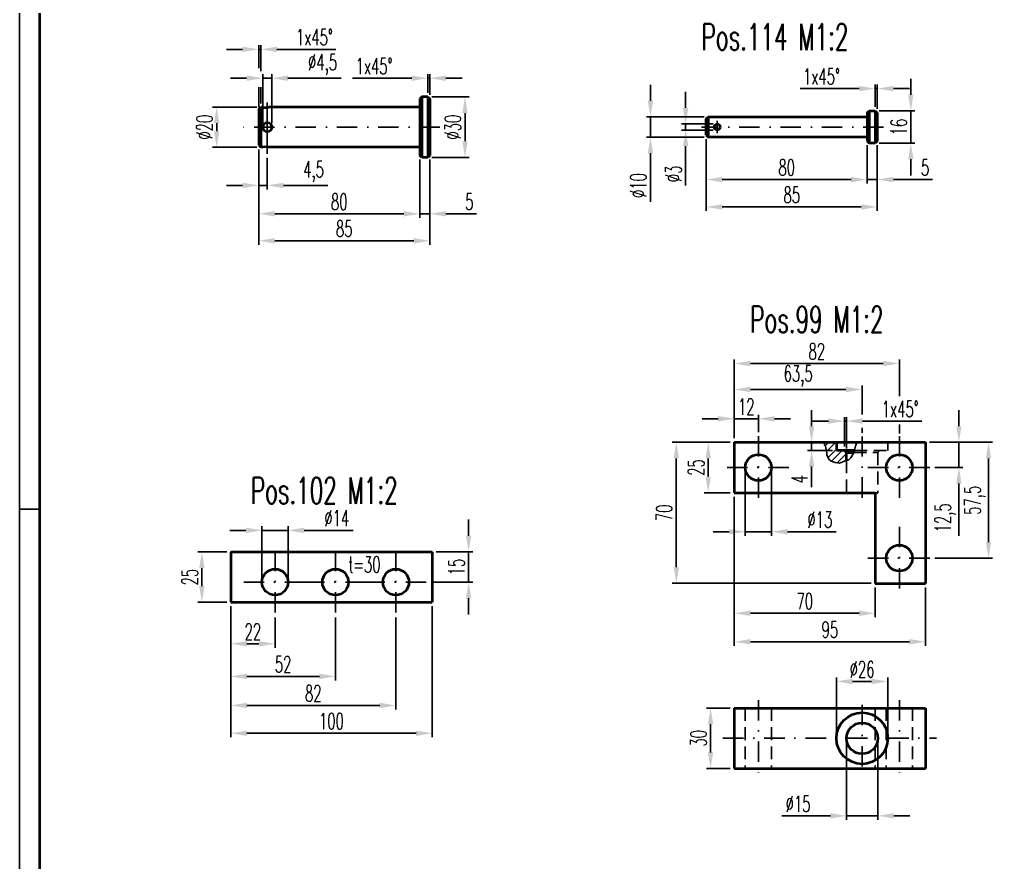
# Model space of a CAD drawing. Extents: x -620 to 569, y 5788 to 6629.
# Drawn here: x -615.4 to -373.8, y 5997.1 to 6206.3 of the extents above; entities that cross this region are included whole.
import ezdxf

# ---------------------------------------------------------------- set-up
doc = ezdxf.new("R2010")
doc.units = 0
doc.linetypes.add('STRICHPUNKT', pattern=[25.4, 12.7, -6.35, 0, -6.35])
doc.linetypes.add('VERDECKT', pattern=[9.525, 6.35, -3.175])
doc.layers.get('Defpoints').update_dxf_attribs({"linetype": 'CONTINUOUS'})
for name, color, linetype, lineweight in [('ACHSE', 150, 'STRICHPUNKT', 25), ('BEM', 6, 'CONTINUOUS', 25), ('SCHRAFFUR', 252, 'CONTINUOUS', 13), ('TEXT_7', 1, 'CONTINUOUS', 60), ('VERDECKT', 2, 'VERDECKT', 25), ('VOLL_03', 6, 'CONTINUOUS', 25), ('VOLL_05', 7, 'CONTINUOUS', 40)]:
    doc.layers.add(name, color=color, linetype=linetype, lineweight=lineweight)
doc.styles.add('ROMANS', font='romans.shx', dxfattribs={"width": 0.6, "height": 80})
doc.styles.get("Standard").update_dxf_attribs({"font": 'romans.shx', "width": 0.6})
doc.dimstyles.get("Standard").update_dxf_attribs({"dimtxt": 4, "dimasz": 4, "dimexe": 1, "dimexo": 1, "dimgap": 1, "dimtad": 1, "dimdsep": 46, "dimtxsty": 'Standard', "dimcen": 0, "dimclrd": 256, "dimclre": 256, "dimclrt": 256, "dimazin": 0, "dimtfac": 1, "dimtmove": 0, "dimatfit": 3, "dimfxl": 0, "dimtolj": 1, "dimtzin": 0, "dimarcsym": 0})

# ---------------------------------------------------------------- blocks, each defined once
blk = doc.blocks.new('*D354')
at = {"layer": 'BEM', "lineweight": -2}
for p, q in [((-410.02, 6026.92), (-410.02, 6007.67)), ((-402.27, 6026.92), (-402.27, 6007.67)), ((-414.02, 6008.67), (-426.08, 6008.67)), ((-402.27, 6008.67), (-410.02, 6008.67)), ((-398.27, 6008.67), (-394.27, 6008.67))]:
    blk.add_line(p, q, dxfattribs=at)
at = {"layer": 'BEM'}
for points in [[(-414.02, 6009.34), (-414.02, 6008.01), (-410.02, 6008.67)], [(-398.27, 6009.34), (-398.27, 6008.01), (-402.27, 6008.67)]]:
    blk.add_solid(points, dxfattribs=at)
at = {"layer": 'Defpoints', "color": 0}
for p in [(-410.02, 6027.92), (-402.27, 6027.92), (-410.02, 6008.67)]:
    blk.add_point(p, dxfattribs=at)
at = {"layer": 'BEM', "insert": (-422.05, 6011.67), "char_height": 4, "attachment_point": 5}
blk.add_mtext('\\A1;%%c15 ', dxfattribs=at)
blk = doc.blocks.new('*D351')
at = {"layer": 'BEM', "lineweight": -2}
for p, q in [((-437.89, 6087.89), (-437.89, 6050.88)), ((-390.39, 6065.39), (-390.39, 6050.88)), ((-433.89, 6051.88), (-394.39, 6051.88))]:
    blk.add_line(p, q, dxfattribs=at)
at = {"layer": 'BEM'}
for points in [[(-433.89, 6052.55), (-433.89, 6051.22), (-437.89, 6051.88)], [(-394.39, 6052.55), (-394.39, 6051.22), (-390.39, 6051.88)]]:
    blk.add_solid(points, dxfattribs=at)
at = {"layer": 'Defpoints', "color": 0}
for p in [(-437.89, 6088.89), (-390.39, 6066.39), (-390.39, 6051.88)]:
    blk.add_point(p, dxfattribs=at)
at = {"layer": 'BEM', "insert": (-414.14, 6054.88), "char_height": 4, "attachment_point": 5}
blk.add_mtext('\\A1;95', dxfattribs=at)
blk = doc.blocks.new('*D350')
at = {"layer": 'BEM', "lineweight": -2}
for p, q in [((-437.89, 6087.89), (-437.89, 6057.95)), ((-402.89, 6065.39), (-402.89, 6057.95)), ((-433.89, 6058.95), (-406.89, 6058.95))]:
    blk.add_line(p, q, dxfattribs=at)
at = {"layer": 'BEM'}
for points in [[(-433.89, 6059.62), (-433.89, 6058.29), (-437.89, 6058.95)], [(-406.89, 6059.62), (-406.89, 6058.29), (-402.89, 6058.95)]]:
    blk.add_solid(points, dxfattribs=at)
at = {"layer": 'Defpoints', "color": 0}
for p in [(-437.89, 6088.89), (-402.89, 6066.39), (-402.89, 6058.95)]:
    blk.add_point(p, dxfattribs=at)
at = {"layer": 'BEM', "insert": (-420.39, 6061.95), "char_height": 4, "attachment_point": 5}
blk.add_mtext('\\A1;70', dxfattribs=at)
blk = doc.blocks.new('*D347')
at = {"layer": 'BEM', "lineweight": -2}
for p, q in [((-441.89, 6107.23), (-445.89, 6107.23)), ((-437.89, 6102.39), (-437.89, 6108.23)), ((-431.89, 6107.23), (-437.89, 6107.23)), ((-431.89, 6103.93), (-431.89, 6108.23)), ((-427.89, 6107.23), (-423.89, 6107.23))]:
    blk.add_line(p, q, dxfattribs=at)
at = {"layer": 'BEM'}
for points in [[(-441.89, 6107.9), (-441.89, 6106.56), (-437.89, 6107.23)], [(-427.89, 6107.9), (-427.89, 6106.56), (-431.89, 6107.23)]]:
    blk.add_solid(points, dxfattribs=at)
at = {"layer": 'Defpoints', "color": 0}
for p in [(-437.89, 6107.23), (-437.89, 6101.39), (-431.89, 6102.93)]:
    blk.add_point(p, dxfattribs=at)
at = {"layer": 'BEM', "insert": (-434.89, 6110.23), "char_height": 4, "attachment_point": 5}
blk.add_mtext('\\A1;12', dxfattribs=at)
blk = doc.blocks.new('*D346')
at = {"layer": 'BEM', "lineweight": -2}
for p, q in [((-389.39, 6101.39), (-373.75, 6101.39)), ((-374.75, 6097.39), (-374.75, 6076.64)), ((-388.1, 6072.64), (-373.75, 6072.64))]:
    blk.add_line(p, q, dxfattribs=at)
at = {"layer": 'BEM'}
for points in [[(-375.42, 6097.39), (-374.09, 6097.39), (-374.75, 6101.39)], [(-375.42, 6076.64), (-374.09, 6076.64), (-374.75, 6072.64)]]:
    blk.add_solid(points, dxfattribs=at)
at = {"layer": 'Defpoints', "color": 0}
for p in [(-390.39, 6101.39), (-389.1, 6072.64), (-374.75, 6072.64)]:
    blk.add_point(p, dxfattribs=at)
at = {"layer": 'BEM', "insert": (-378.13, 6087.01), "char_height": 4, "attachment_point": 5, "rotation": 90}
blk.add_mtext('\\A1;57,5', dxfattribs=at)
blk = doc.blocks.new('*D345')
at = {"layer": 'BEM', "lineweight": -2}
for p, q in [((-382.1, 6105.39), (-382.1, 6109.39)), ((-389.39, 6101.39), (-381.1, 6101.39)), ((-382.1, 6101.39), (-382.1, 6095.14)), ((-388.1, 6095.14), (-381.1, 6095.14)), ((-382.1, 6091.14), (-382.1, 6078.16))]:
    blk.add_line(p, q, dxfattribs=at)
at = {"layer": 'BEM'}
for points in [[(-382.77, 6105.39), (-381.44, 6105.39), (-382.1, 6101.39)], [(-382.77, 6091.14), (-381.44, 6091.14), (-382.1, 6095.14)]]:
    blk.add_solid(points, dxfattribs=at)
at = {"layer": 'Defpoints', "color": 0}
for p in [(-390.39, 6101.39), (-389.1, 6095.14), (-382.1, 6095.14)]:
    blk.add_point(p, dxfattribs=at)
at = {"layer": 'BEM', "insert": (-385.48, 6082.65), "char_height": 4, "attachment_point": 5, "rotation": 90}
blk.add_mtext('\\A1;12,5', dxfattribs=at)
blk = doc.blocks.new('*D343')
at = {"layer": 'BEM', "lineweight": -2}
for p, q in [((-438.89, 6101.39), (-453.27, 6101.39)), ((-452.27, 6097.39), (-452.27, 6070.39)), ((-403.89, 6066.39), (-453.27, 6066.39))]:
    blk.add_line(p, q, dxfattribs=at)
at = {"layer": 'BEM'}
for points in [[(-452.93, 6097.39), (-451.6, 6097.39), (-452.27, 6101.39)], [(-452.93, 6070.39), (-451.6, 6070.39), (-452.27, 6066.39)]]:
    blk.add_solid(points, dxfattribs=at)
at = {"layer": 'Defpoints', "color": 0}
for p in [(-437.89, 6101.39), (-452.27, 6066.39), (-402.89, 6066.39)]:
    blk.add_point(p, dxfattribs=at)
at = {"layer": 'BEM', "insert": (-455.27, 6083.89), "char_height": 4, "attachment_point": 5, "rotation": 90}
blk.add_mtext('\\A1;70', dxfattribs=at)
blk = doc.blocks.new('*D342')
at = {"layer": 'BEM', "lineweight": -2}
for p, q in [((-438.89, 6101.39), (-445.35, 6101.39)), ((-444.35, 6097.39), (-444.35, 6092.89)), ((-438.89, 6088.89), (-445.35, 6088.89))]:
    blk.add_line(p, q, dxfattribs=at)
at = {"layer": 'BEM'}
for points in [[(-445.01, 6097.39), (-443.68, 6097.39), (-444.35, 6101.39)], [(-445.01, 6092.89), (-443.68, 6092.89), (-444.35, 6088.89)]]:
    blk.add_solid(points, dxfattribs=at)
at = {"layer": 'Defpoints', "color": 0}
for p in [(-437.89, 6101.39), (-444.35, 6088.89), (-437.89, 6088.89)]:
    blk.add_point(p, dxfattribs=at)
at = {"layer": 'BEM', "insert": (-447.35, 6095.14), "char_height": 4, "attachment_point": 5, "rotation": 90}
blk.add_mtext('\\A1;25', dxfattribs=at)
blk = doc.blocks.new('*D344')
at = {"layer": 'BEM', "lineweight": -2}
for p, q in [((-435.14, 6094.14), (-435.14, 6078.2)), ((-428.64, 6094.14), (-428.64, 6078.2)), ((-439.14, 6079.2), (-443.14, 6079.2)), ((-435.14, 6079.2), (-428.64, 6079.2)), ((-424.64, 6079.2), (-412.59, 6079.2))]:
    blk.add_line(p, q, dxfattribs=at)
at = {"layer": 'BEM'}
for points in [[(-439.14, 6079.86), (-439.14, 6078.53), (-435.14, 6079.2)], [(-424.64, 6079.86), (-424.64, 6078.53), (-428.64, 6079.2)]]:
    blk.add_solid(points, dxfattribs=at)
at = {"layer": 'Defpoints', "color": 0}
for p in [(-435.14, 6095.14), (-428.64, 6095.14), (-428.64, 6079.2)]:
    blk.add_point(p, dxfattribs=at)
at = {"layer": 'BEM', "insert": (-416.62, 6082.2), "char_height": 4, "attachment_point": 5}
blk.add_mtext('\\A1;%%c13', dxfattribs=at)
blk = doc.blocks.new('*D352')
at = {"layer": 'BEM', "lineweight": -2}
for p, q in [((-412.52, 6028.92), (-412.52, 6043.04)), ((-403.77, 6042.04), (-408.52, 6042.04)), ((-399.77, 6028.92), (-399.77, 6043.04))]:
    blk.add_line(p, q, dxfattribs=at)
at = {"layer": 'BEM'}
for points in [[(-408.52, 6042.7), (-408.52, 6041.37), (-412.52, 6042.04)], [(-403.77, 6042.7), (-403.77, 6041.37), (-399.77, 6042.04)]]:
    blk.add_solid(points, dxfattribs=at)
at = {"layer": 'Defpoints', "color": 0}
for p in [(-412.52, 6042.04), (-412.52, 6027.92), (-399.77, 6027.92)]:
    blk.add_point(p, dxfattribs=at)
at = {"layer": 'BEM', "insert": (-406.14, 6045.04), "char_height": 4, "attachment_point": 5}
blk.add_mtext('\\A1;%%c26', dxfattribs=at)
blk = doc.blocks.new('*D355')
at = {"layer": 'BEM', "lineweight": -2}
for p, q in [((-438.89, 6035.42), (-444.77, 6035.42)), ((-443.77, 6031.42), (-443.77, 6024.42)), ((-438.89, 6020.42), (-444.77, 6020.42))]:
    blk.add_line(p, q, dxfattribs=at)
at = {"layer": 'BEM'}
for points in [[(-444.44, 6031.42), (-443.1, 6031.42), (-443.77, 6035.42)], [(-444.44, 6024.42), (-443.1, 6024.42), (-443.77, 6020.42)]]:
    blk.add_solid(points, dxfattribs=at)
at = {"layer": 'Defpoints', "color": 0}
for p in [(-437.89, 6035.42), (-443.77, 6020.42), (-437.89, 6020.42)]:
    blk.add_point(p, dxfattribs=at)
at = {"layer": 'BEM', "insert": (-446.77, 6027.92), "char_height": 4, "attachment_point": 5, "rotation": 90}
blk.add_mtext('\\A1;30', dxfattribs=at)
blk = doc.blocks.new('*D353')
at = {"layer": 'BEM', "lineweight": -2}
for p, q in [((-414.52, 6106.66), (-418.52, 6106.66)), ((-410.52, 6100.39), (-410.52, 6107.66)), ((-410.52, 6106.66), (-410.02, 6106.66)), ((-410.02, 6099.89), (-410.02, 6107.66)), ((-406.02, 6106.66), (-391.33, 6106.66))]:
    blk.add_line(p, q, dxfattribs=at)
at = {"layer": 'BEM'}
for points in [[(-414.52, 6107.32), (-414.52, 6105.99), (-410.52, 6106.66)], [(-406.02, 6107.32), (-406.02, 6105.99), (-410.02, 6106.66)]]:
    blk.add_solid(points, dxfattribs=at)
at = {"layer": 'Defpoints', "color": 0}
for p in [(-410.52, 6106.66), (-410.52, 6099.39), (-410.02, 6098.89)]:
    blk.add_point(p, dxfattribs=at)
at = {"layer": 'BEM', "insert": (-396.68, 6109.66), "char_height": 4, "attachment_point": 5}
blk.add_mtext('\\A1;1x45°', dxfattribs=at)
blk = doc.blocks.new('*D348')
at = {"layer": 'BEM', "lineweight": -2}
for p, q in [((-437.89, 6102.39), (-437.89, 6115.5)), ((-433.89, 6114.5), (-410.14, 6114.5)), ((-406.14, 6111.99), (-406.14, 6115.5))]:
    blk.add_line(p, q, dxfattribs=at)
at = {"layer": 'BEM'}
for points in [[(-433.89, 6115.17), (-433.89, 6113.84), (-437.89, 6114.5)], [(-410.14, 6115.17), (-410.14, 6113.84), (-406.14, 6114.5)]]:
    blk.add_solid(points, dxfattribs=at)
at = {"layer": 'Defpoints', "color": 0}
for p in [(-406.14, 6114.5), (-406.14, 6110.99), (-437.89, 6101.39)]:
    blk.add_point(p, dxfattribs=at)
at = {"layer": 'BEM', "insert": (-422.02, 6117.88), "char_height": 4, "attachment_point": 5}
blk.add_mtext('\\A1;63,5', dxfattribs=at)
blk = doc.blocks.new('*D349')
at = {"layer": 'BEM', "lineweight": -2}
for p, q in [((-437.89, 6102.39), (-437.89, 6121.95)), ((-433.89, 6120.95), (-400.89, 6120.95)), ((-396.89, 6115.96), (-396.89, 6121.95))]:
    blk.add_line(p, q, dxfattribs=at)
at = {"layer": 'BEM'}
for points in [[(-433.89, 6121.62), (-433.89, 6120.28), (-437.89, 6120.95)], [(-400.89, 6121.62), (-400.89, 6120.28), (-396.89, 6120.95)]]:
    blk.add_solid(points, dxfattribs=at)
at = {"layer": 'Defpoints', "color": 0}
for p in [(-396.89, 6120.95), (-396.89, 6114.96), (-437.89, 6101.39)]:
    blk.add_point(p, dxfattribs=at)
at = {"layer": 'BEM', "insert": (-417.39, 6123.95), "char_height": 4, "attachment_point": 5}
blk.add_mtext('\\A1;82', dxfattribs=at)
blk = doc.blocks.new('*D170')
at = {"layer": 'BEM', "lineweight": -2}
for p, q in [((-406.87, 6189.18), (-421.56, 6189.18)), ((-402.87, 6184.65), (-402.87, 6190.18)), ((-402.37, 6189.18), (-402.87, 6189.18)), ((-402.37, 6184.15), (-402.37, 6190.18)), ((-398.37, 6189.18), (-394.37, 6189.18))]:
    blk.add_line(p, q, dxfattribs=at)
at = {"layer": 'BEM'}
for points in [[(-406.87, 6189.85), (-406.87, 6188.52), (-402.87, 6189.18)], [(-398.37, 6189.85), (-398.37, 6188.52), (-402.37, 6189.18)]]:
    blk.add_solid(points, dxfattribs=at)
at = {"layer": 'Defpoints', "color": 0}
for p in [(-402.87, 6189.18), (-402.87, 6183.65), (-402.37, 6183.15)]:
    blk.add_point(p, dxfattribs=at)
at = {"layer": 'BEM', "insert": (-416.22, 6192.18), "char_height": 4, "attachment_point": 5}
blk.add_mtext('\\A1;1x45°', dxfattribs=at)
blk = doc.blocks.new('*D169')
at = {"layer": 'BEM', "lineweight": -2}
for p, q in [((-458.7, 6186.15), (-458.7, 6190.15)), ((-445.37, 6182.15), (-459.7, 6182.15)), ((-458.7, 6182.15), (-458.7, 6177.15)), ((-445.37, 6177.15), (-459.7, 6177.15)), ((-458.7, 6173.15), (-458.7, 6161.1))]:
    blk.add_line(p, q, dxfattribs=at)
at = {"layer": 'BEM'}
for points in [[(-459.37, 6186.15), (-458.03, 6186.15), (-458.7, 6182.15)], [(-459.37, 6173.15), (-458.03, 6173.15), (-458.7, 6177.15)]]:
    blk.add_solid(points, dxfattribs=at)
at = {"layer": 'Defpoints', "color": 0}
for p in [(-444.37, 6182.15), (-458.7, 6177.15), (-444.37, 6177.15)]:
    blk.add_point(p, dxfattribs=at)
at = {"layer": 'BEM', "insert": (-461.7, 6165.12), "char_height": 4, "attachment_point": 5, "rotation": 90}
blk.add_mtext('\\A1;%%c10', dxfattribs=at)
blk = doc.blocks.new('*D168')
at = {"layer": 'BEM', "lineweight": -2}
for p, q in [((-449.97, 6184.4), (-449.97, 6188.4)), ((-443.12, 6180.4), (-450.97, 6180.4)), ((-443.12, 6178.9), (-450.97, 6178.9)), ((-449.97, 6180.4), (-449.97, 6178.9)), ((-449.97, 6174.9), (-449.97, 6165.13))]:
    blk.add_line(p, q, dxfattribs=at)
at = {"layer": 'BEM'}
for points in [[(-450.64, 6184.4), (-449.3, 6184.4), (-449.97, 6180.4)], [(-450.64, 6174.9), (-449.3, 6174.9), (-449.97, 6178.9)]]:
    blk.add_solid(points, dxfattribs=at)
at = {"layer": 'Defpoints', "color": 0}
for p in [(-449.97, 6178.9), (-442.12, 6180.4), (-442.12, 6178.9)]:
    blk.add_point(p, dxfattribs=at)
at = {"layer": 'BEM', "insert": (-452.97, 6168.02), "char_height": 4, "attachment_point": 5, "rotation": 90}
blk.add_mtext('\\A1;%%c3', dxfattribs=at)
blk = doc.blocks.new('*D167')
at = {"layer": 'BEM', "lineweight": -2}
for p, q in [((-444.87, 6176.65), (-444.87, 6158.81)), ((-402.37, 6175.15), (-402.37, 6158.81)), ((-440.87, 6159.81), (-406.37, 6159.81))]:
    blk.add_line(p, q, dxfattribs=at)
at = {"layer": 'BEM'}
for points in [[(-440.87, 6160.48), (-440.87, 6159.14), (-444.87, 6159.81)], [(-406.37, 6160.48), (-406.37, 6159.14), (-402.37, 6159.81)]]:
    blk.add_solid(points, dxfattribs=at)
at = {"layer": 'Defpoints', "color": 0}
for p in [(-444.87, 6177.65), (-402.37, 6176.15), (-402.37, 6159.81)]:
    blk.add_point(p, dxfattribs=at)
at = {"layer": 'BEM', "insert": (-423.62, 6162.81), "char_height": 4, "attachment_point": 5}
blk.add_mtext('\\A1;85', dxfattribs=at)
blk = doc.blocks.new('*D166')
at = {"layer": 'BEM', "lineweight": -2}
for p, q in [((-444.87, 6176.65), (-444.87, 6165.6)), ((-404.87, 6175.15), (-404.87, 6165.6)), ((-408.87, 6166.6), (-440.87, 6166.6))]:
    blk.add_line(p, q, dxfattribs=at)
at = {"layer": 'BEM'}
for points in [[(-440.87, 6167.27), (-440.87, 6165.93), (-444.87, 6166.6)], [(-408.87, 6167.27), (-408.87, 6165.93), (-404.87, 6166.6)]]:
    blk.add_solid(points, dxfattribs=at)
at = {"layer": 'Defpoints', "color": 0}
for p in [(-444.87, 6177.65), (-404.87, 6176.15), (-444.87, 6166.6)]:
    blk.add_point(p, dxfattribs=at)
at = {"layer": 'BEM', "insert": (-424.87, 6169.6), "char_height": 4, "attachment_point": 5}
blk.add_mtext('\\A1;80', dxfattribs=at)
blk = doc.blocks.new('*D165')
at = {"layer": 'BEM', "lineweight": -2}
for p, q in [((-404.87, 6175.15), (-404.87, 6165.6)), ((-402.37, 6175.15), (-402.37, 6165.6)), ((-408.87, 6166.6), (-412.87, 6166.6)), ((-404.87, 6166.6), (-402.37, 6166.6)), ((-398.37, 6166.6), (-388.69, 6166.6))]:
    blk.add_line(p, q, dxfattribs=at)
at = {"layer": 'BEM'}
for points in [[(-408.87, 6167.27), (-408.87, 6165.93), (-404.87, 6166.6)], [(-398.37, 6167.27), (-398.37, 6165.93), (-402.37, 6166.6)]]:
    blk.add_solid(points, dxfattribs=at)
at = {"layer": 'Defpoints', "color": 0}
for p in [(-404.87, 6176.15), (-402.37, 6176.15), (-404.87, 6166.6)]:
    blk.add_point(p, dxfattribs=at)
at = {"layer": 'BEM', "insert": (-390.49, 6169.6), "char_height": 4, "attachment_point": 5}
blk.add_mtext('\\A1;5', dxfattribs=at)
blk = doc.blocks.new('*D164')
at = {"layer": 'BEM', "lineweight": -2}
for p, q in [((-394.05, 6187.65), (-394.05, 6191.65)), ((-401.87, 6183.65), (-393.05, 6183.65)), ((-394.05, 6183.65), (-394.05, 6175.65)), ((-401.87, 6175.65), (-393.05, 6175.65)), ((-394.05, 6171.65), (-394.05, 6167.65))]:
    blk.add_line(p, q, dxfattribs=at)
at = {"layer": 'BEM'}
for points in [[(-394.71, 6187.65), (-393.38, 6187.65), (-394.05, 6183.65)], [(-394.71, 6171.65), (-393.38, 6171.65), (-394.05, 6175.65)]]:
    blk.add_solid(points, dxfattribs=at)
at = {"layer": 'Defpoints', "color": 0}
for p in [(-402.87, 6183.65), (-402.87, 6175.65), (-394.05, 6175.65)]:
    blk.add_point(p, dxfattribs=at)
at = {"layer": 'BEM', "insert": (-397.05, 6179.65), "char_height": 4, "attachment_point": 5, "rotation": 90}
blk.add_mtext('\\A1;16', dxfattribs=at)
blk = doc.blocks.new('*D163')
at = {"layer": 'BEM', "lineweight": -2}
for p, q in [((-559.97, 6198.93), (-563.97, 6198.93)), ((-555.97, 6195.64), (-555.97, 6199.93)), ((-555.97, 6198.93), (-555.47, 6198.93)), ((-555.47, 6196.15), (-555.47, 6199.93)), ((-551.47, 6198.93), (-536.79, 6198.93))]:
    blk.add_line(p, q, dxfattribs=at)
at = {"layer": 'BEM'}
for points in [[(-559.97, 6199.59), (-559.97, 6198.26), (-555.97, 6198.93)], [(-551.47, 6199.59), (-551.47, 6198.26), (-555.47, 6198.93)]]:
    blk.add_solid(points, dxfattribs=at)
at = {"layer": 'Defpoints', "color": 0}
for p in [(-555.47, 6198.93), (-555.97, 6194.64), (-555.47, 6195.15)]:
    blk.add_point(p, dxfattribs=at)
at = {"layer": 'BEM', "insert": (-542.13, 6201.93), "char_height": 4, "attachment_point": 5}
blk.add_mtext('\\A1;1x45°', dxfattribs=at)
blk = doc.blocks.new('*D162')
at = {"layer": 'BEM', "lineweight": -2}
for p, q in [((-512.97, 6187.11), (-503.74, 6187.11)), ((-504.74, 6183.11), (-504.74, 6176.11)), ((-512.97, 6172.11), (-503.74, 6172.11))]:
    blk.add_line(p, q, dxfattribs=at)
at = {"layer": 'BEM'}
for points in [[(-505.41, 6183.11), (-504.08, 6183.11), (-504.74, 6187.11)], [(-505.41, 6176.11), (-504.08, 6176.11), (-504.74, 6172.11)]]:
    blk.add_solid(points, dxfattribs=at)
at = {"layer": 'Defpoints', "color": 0}
for p in [(-513.97, 6187.11), (-513.97, 6172.11), (-504.74, 6172.11)]:
    blk.add_point(p, dxfattribs=at)
at = {"layer": 'BEM', "insert": (-507.74, 6179.61), "char_height": 4, "attachment_point": 5, "rotation": 90}
blk.add_mtext('\\A1;%%c30', dxfattribs=at)
blk = doc.blocks.new('*D161')
at = {"layer": 'BEM', "lineweight": -2}
for p, q in [((-517.97, 6191.77), (-532.66, 6191.77)), ((-513.97, 6188.11), (-513.97, 6192.77)), ((-513.47, 6191.77), (-513.97, 6191.77)), ((-513.47, 6187.61), (-513.47, 6192.77)), ((-509.47, 6191.77), (-505.47, 6191.77))]:
    blk.add_line(p, q, dxfattribs=at)
at = {"layer": 'BEM'}
for points in [[(-517.97, 6192.44), (-517.97, 6191.1), (-513.97, 6191.77)], [(-509.47, 6192.44), (-509.47, 6191.1), (-513.47, 6191.77)]]:
    blk.add_solid(points, dxfattribs=at)
at = {"layer": 'Defpoints', "color": 0}
for p in [(-513.97, 6191.77), (-513.97, 6187.11), (-513.47, 6186.61)]:
    blk.add_point(p, dxfattribs=at)
at = {"layer": 'BEM', "insert": (-527.32, 6194.77), "char_height": 4, "attachment_point": 5}
blk.add_mtext('\\A1;1x45°', dxfattribs=at)
blk = doc.blocks.new('*D160')
at = {"layer": 'BEM', "lineweight": -2}
for p, q in [((-555.97, 6174.11), (-555.97, 6150.41)), ((-513.47, 6171.61), (-513.47, 6150.41)), ((-517.47, 6151.41), (-551.97, 6151.41))]:
    blk.add_line(p, q, dxfattribs=at)
at = {"layer": 'BEM'}
for points in [[(-551.97, 6152.08), (-551.97, 6150.74), (-555.97, 6151.41)], [(-517.47, 6152.08), (-517.47, 6150.74), (-513.47, 6151.41)]]:
    blk.add_solid(points, dxfattribs=at)
at = {"layer": 'Defpoints', "color": 0}
for p in [(-555.97, 6175.11), (-513.47, 6172.61), (-555.97, 6151.41)]:
    blk.add_point(p, dxfattribs=at)
at = {"layer": 'BEM', "insert": (-534.72, 6154.41), "char_height": 4, "attachment_point": 5}
blk.add_mtext('\\A1;85', dxfattribs=at)
blk = doc.blocks.new('*D159')
at = {"layer": 'BEM', "lineweight": -2}
for p, q in [((-515.97, 6171.61), (-515.97, 6157.11)), ((-513.47, 6171.61), (-513.47, 6157.11)), ((-519.97, 6158.11), (-523.97, 6158.11)), ((-515.97, 6158.11), (-513.47, 6158.11)), ((-509.47, 6158.11), (-501.87, 6158.11))]:
    blk.add_line(p, q, dxfattribs=at)
at = {"layer": 'BEM'}
for points in [[(-519.97, 6158.78), (-519.97, 6157.44), (-515.97, 6158.11)], [(-509.47, 6158.78), (-509.47, 6157.44), (-513.47, 6158.11)]]:
    blk.add_solid(points, dxfattribs=at)
at = {"layer": 'Defpoints', "color": 0}
for p in [(-515.97, 6172.61), (-513.47, 6172.61), (-513.47, 6158.11)]:
    blk.add_point(p, dxfattribs=at)
at = {"layer": 'BEM', "insert": (-503.67, 6161.11), "char_height": 4, "attachment_point": 5}
blk.add_mtext('\\A1;5', dxfattribs=at)
blk = doc.blocks.new('*D158')
at = {"layer": 'BEM', "lineweight": -2}
for p, q in [((-555.97, 6174.11), (-555.97, 6157.11)), ((-515.97, 6171.61), (-515.97, 6157.11)), ((-551.97, 6158.11), (-519.97, 6158.11))]:
    blk.add_line(p, q, dxfattribs=at)
at = {"layer": 'BEM'}
for points in [[(-551.97, 6158.78), (-551.97, 6157.44), (-555.97, 6158.11)], [(-519.97, 6158.78), (-519.97, 6157.44), (-515.97, 6158.11)]]:
    blk.add_solid(points, dxfattribs=at)
at = {"layer": 'Defpoints', "color": 0}
for p in [(-555.97, 6175.11), (-515.97, 6172.61), (-515.97, 6158.11)]:
    blk.add_point(p, dxfattribs=at)
at = {"layer": 'BEM', "insert": (-535.97, 6161.11), "char_height": 4, "attachment_point": 5}
blk.add_mtext('\\A1;80', dxfattribs=at)
blk = doc.blocks.new('*D157')
at = {"layer": 'BEM', "lineweight": -2}
for p, q in [((-555.97, 6174.11), (-555.97, 6164.16)), ((-553.85, 6172.03), (-553.85, 6164.16)), ((-559.97, 6165.16), (-563.97, 6165.16)), ((-555.97, 6165.16), (-553.85, 6165.16)), ((-549.85, 6165.16), (-538.82, 6165.16))]:
    blk.add_line(p, q, dxfattribs=at)
at = {"layer": 'BEM'}
for points in [[(-559.97, 6165.82), (-559.97, 6164.49), (-555.97, 6165.16)], [(-549.85, 6165.82), (-549.85, 6164.49), (-553.85, 6165.16)]]:
    blk.add_solid(points, dxfattribs=at)
at = {"layer": 'Defpoints', "color": 0}
for p in [(-555.97, 6175.11), (-553.85, 6173.03), (-553.85, 6165.16)]:
    blk.add_point(p, dxfattribs=at)
at = {"layer": 'BEM', "insert": (-542.34, 6168.54), "char_height": 4, "attachment_point": 5}
blk.add_mtext('\\A1;4,5', dxfattribs=at)
blk = doc.blocks.new('*D156')
at = {"layer": 'BEM', "lineweight": -2}
for p, q in [((-558.97, 6191.77), (-562.97, 6191.77)), ((-554.97, 6180.61), (-554.97, 6192.77)), ((-554.97, 6191.77), (-552.72, 6191.77)), ((-552.72, 6180.61), (-552.72, 6192.77)), ((-548.72, 6191.77), (-535.52, 6191.77))]:
    blk.add_line(p, q, dxfattribs=at)
at = {"layer": 'BEM'}
for points in [[(-558.97, 6192.44), (-558.97, 6191.1), (-554.97, 6191.77)], [(-548.72, 6192.44), (-548.72, 6191.1), (-552.72, 6191.77)]]:
    blk.add_solid(points, dxfattribs=at)
at = {"layer": 'Defpoints', "color": 0}
for p in [(-552.72, 6191.77), (-554.97, 6179.61), (-552.72, 6179.61)]:
    blk.add_point(p, dxfattribs=at)
at = {"layer": 'BEM', "insert": (-540.12, 6195.15), "char_height": 4, "attachment_point": 5}
blk.add_mtext('\\A1;%%c4,5', dxfattribs=at)
blk = doc.blocks.new('*D155')
at = {"layer": 'BEM', "lineweight": -2}
for p, q in [((-556.47, 6184.61), (-567.41, 6184.61)), ((-566.41, 6180.61), (-566.41, 6178.61)), ((-556.47, 6174.61), (-567.41, 6174.61))]:
    blk.add_line(p, q, dxfattribs=at)
at = {"layer": 'BEM'}
for points in [[(-567.08, 6180.61), (-565.75, 6180.61), (-566.41, 6184.61)], [(-567.08, 6178.61), (-565.75, 6178.61), (-566.41, 6174.61)]]:
    blk.add_solid(points, dxfattribs=at)
at = {"layer": 'Defpoints', "color": 0}
for p in [(-555.47, 6184.61), (-566.41, 6174.61), (-555.47, 6174.61)]:
    blk.add_point(p, dxfattribs=at)
at = {"layer": 'BEM', "insert": (-569.41, 6179.61), "char_height": 4, "attachment_point": 5, "rotation": 90}
blk.add_mtext('\\A1;%%c20', dxfattribs=at)
blk = doc.blocks.new('*D130')
at = {"layer": 'BEM', "lineweight": -2}
for p, q in [((-559.16, 6079.54), (-563.16, 6079.54)), ((-555.16, 6067.69), (-555.16, 6080.54)), ((-555.16, 6079.54), (-548.66, 6079.54)), ((-548.66, 6067.69), (-548.66, 6080.54)), ((-544.66, 6079.54), (-532.49, 6079.54))]:
    blk.add_line(p, q, dxfattribs=at)
at = {"layer": 'BEM'}
for points in [[(-559.16, 6080.21), (-559.16, 6078.87), (-555.16, 6079.54)], [(-544.66, 6080.21), (-544.66, 6078.87), (-548.66, 6079.54)]]:
    blk.add_solid(points, dxfattribs=at)
at = {"layer": 'Defpoints', "color": 0}
for p in [(-548.66, 6079.54), (-555.16, 6066.69), (-548.66, 6066.69)]:
    blk.add_point(p, dxfattribs=at)
at = {"layer": 'BEM', "insert": (-536.58, 6082.54), "char_height": 4, "attachment_point": 5}
blk.add_mtext('\\A1;%%c14', dxfattribs=at)
blk = doc.blocks.new('*D129')
at = {"layer": 'BEM', "lineweight": -2}
for p, q in [((-503.84, 6078.19), (-503.84, 6082.19)), ((-511.91, 6074.19), (-502.84, 6074.19)), ((-503.84, 6074.19), (-503.84, 6066.69)), ((-513.12, 6066.69), (-502.84, 6066.69)), ((-503.84, 6062.69), (-503.84, 6058.69))]:
    blk.add_line(p, q, dxfattribs=at)
at = {"layer": 'BEM'}
for points in [[(-504.51, 6078.19), (-503.18, 6078.19), (-503.84, 6074.19)], [(-504.51, 6062.69), (-503.18, 6062.69), (-503.84, 6066.69)]]:
    blk.add_solid(points, dxfattribs=at)
at = {"layer": 'Defpoints', "color": 0}
for p in [(-512.91, 6074.19), (-514.12, 6066.69), (-503.84, 6066.69)]:
    blk.add_point(p, dxfattribs=at)
at = {"layer": 'BEM', "insert": (-506.84, 6070.44), "char_height": 4, "attachment_point": 5, "rotation": 90}
blk.add_mtext('\\A1;15', dxfattribs=at)
blk = doc.blocks.new('*D128')
at = {"layer": 'BEM', "lineweight": -2}
for p, q in [((-562.91, 6060.69), (-562.91, 6028.18)), ((-512.91, 6060.69), (-512.91, 6028.18)), ((-558.91, 6029.18), (-516.91, 6029.18))]:
    blk.add_line(p, q, dxfattribs=at)
at = {"layer": 'BEM'}
for points in [[(-558.91, 6029.84), (-558.91, 6028.51), (-562.91, 6029.18)], [(-516.91, 6029.84), (-516.91, 6028.51), (-512.91, 6029.18)]]:
    blk.add_solid(points, dxfattribs=at)
at = {"layer": 'Defpoints', "color": 0}
for p in [(-562.91, 6061.69), (-512.91, 6061.69), (-512.91, 6029.18)]:
    blk.add_point(p, dxfattribs=at)
at = {"layer": 'BEM', "insert": (-537.91, 6032.18), "char_height": 4, "attachment_point": 5}
blk.add_mtext('\\A1;100', dxfattribs=at)
blk = doc.blocks.new('*D127')
at = {"layer": 'BEM', "lineweight": -2}
for p, q in [((-562.91, 6060.69), (-562.91, 6035.07)), ((-521.91, 6057.9), (-521.91, 6035.07)), ((-558.91, 6036.07), (-525.91, 6036.07))]:
    blk.add_line(p, q, dxfattribs=at)
at = {"layer": 'BEM'}
for points in [[(-558.91, 6036.74), (-558.91, 6035.4), (-562.91, 6036.07)], [(-525.91, 6036.74), (-525.91, 6035.4), (-521.91, 6036.07)]]:
    blk.add_solid(points, dxfattribs=at)
at = {"layer": 'Defpoints', "color": 0}
for p in [(-562.91, 6061.69), (-521.91, 6058.9), (-521.91, 6036.07)]:
    blk.add_point(p, dxfattribs=at)
at = {"layer": 'BEM', "insert": (-542.41, 6039.07), "char_height": 4, "attachment_point": 5}
blk.add_mtext('\\A1;82', dxfattribs=at)
blk = doc.blocks.new('*D126')
at = {"layer": 'BEM', "lineweight": -2}
for p, q in [((-562.91, 6060.69), (-562.91, 6042.29)), ((-536.91, 6057.9), (-536.91, 6042.29)), ((-558.91, 6043.29), (-540.91, 6043.29))]:
    blk.add_line(p, q, dxfattribs=at)
at = {"layer": 'BEM'}
for points in [[(-558.91, 6043.96), (-558.91, 6042.62), (-562.91, 6043.29)], [(-540.91, 6043.96), (-540.91, 6042.62), (-536.91, 6043.29)]]:
    blk.add_solid(points, dxfattribs=at)
at = {"layer": 'Defpoints', "color": 0}
for p in [(-562.91, 6061.69), (-536.91, 6058.9), (-536.91, 6043.29)]:
    blk.add_point(p, dxfattribs=at)
at = {"layer": 'BEM', "insert": (-549.91, 6046.29), "char_height": 4, "attachment_point": 5}
blk.add_mtext('\\A1;52', dxfattribs=at)
blk = doc.blocks.new('*D125')
at = {"layer": 'BEM', "lineweight": -2}
for p, q in [((-562.91, 6060.69), (-562.91, 6050.39)), ((-551.91, 6057.9), (-551.91, 6050.39)), ((-558.91, 6051.39), (-555.91, 6051.39))]:
    blk.add_line(p, q, dxfattribs=at)
at = {"layer": 'BEM'}
for points in [[(-558.91, 6052.05), (-558.91, 6050.72), (-562.91, 6051.39)], [(-555.91, 6052.05), (-555.91, 6050.72), (-551.91, 6051.39)]]:
    blk.add_solid(points, dxfattribs=at)
at = {"layer": 'Defpoints', "color": 0}
for p in [(-562.91, 6061.69), (-551.91, 6058.9), (-551.91, 6051.39)]:
    blk.add_point(p, dxfattribs=at)
at = {"layer": 'BEM', "insert": (-557.41, 6054.39), "char_height": 4, "attachment_point": 5}
blk.add_mtext('\\A1;22', dxfattribs=at)
blk = doc.blocks.new('*D124')
at = {"layer": 'BEM', "lineweight": -2}
for p, q in [((-563.91, 6074.19), (-571.08, 6074.19)), ((-570.08, 6070.19), (-570.08, 6065.69)), ((-563.91, 6061.69), (-571.08, 6061.69))]:
    blk.add_line(p, q, dxfattribs=at)
at = {"layer": 'BEM'}
for points in [[(-570.74, 6070.19), (-569.41, 6070.19), (-570.08, 6074.19)], [(-570.74, 6065.69), (-569.41, 6065.69), (-570.08, 6061.69)]]:
    blk.add_solid(points, dxfattribs=at)
at = {"layer": 'Defpoints', "color": 0}
for p in [(-562.91, 6074.19), (-570.08, 6061.69), (-562.91, 6061.69)]:
    blk.add_point(p, dxfattribs=at)
at = {"layer": 'BEM', "insert": (-573.08, 6067.94), "char_height": 4, "attachment_point": 5, "rotation": 90}
blk.add_mtext('\\A1;25', dxfattribs=at)

msp = doc.modelspace()

# ---------------------------------------------------------------- hatches: boundary and pattern name
at = {"layer": 'SCHRAFFUR'}
h = msp.add_hatch(dxfattribs=at)
h.set_pattern_fill('ANSI31', color=256, scale=0.4, style=0)
h.set_pattern_definition([(45, (-6.1173, -2050.2725), (-0.89802561, 0.89802561), [])])
h.paths.add_polyline_path([(-410.0191, 6099.3853), (-412.5191, 6099.3853), (-412.5191, 6101.3853), (-415.5251, 6101.3853), (-415.474, 6100.657), (-415.2329, 6100.4504), (-414.8885, 6098.7632), (-414.8885, 6098.2812), (-414.4063, 6097.1794), (-413.7864, 6096.6973), (-412.8221, 6096.353), (-411.7544, 6096.2153), (-410.8934, 6096.5596), (-410.3079, 6096.8006), (-410.0191, 6096.8815)])

# ---------------------------------------------------------------- linework, layer by layer
at = {"layer": 'ACHSE'}
for p, q in [((-553.8495, 6173.0274), (-553.8495, 6186.2133)), ((-442.1248, 6181.1628), (-442.1248, 6178.1415))]:
    msp.add_line(p, q, dxfattribs=at)
at = {"layer": 'ACHSE', "ltscale": 0.4}
for p, q in [((-510.9745, 6179.6106), (-560.8616, 6179.6106)), ((-400.8288, 6179.6522), (-446.0299, 6179.6522)), ((-431.8941, 6102.9257), (-431.8941, 6087.3449)), ((-406.1441, 6087.6242), (-406.1441, 6102.833)), ((-396.8941, 6102.9257), (-396.8941, 6087.3449)), ((-439.6845, 6095.1353), (-424.1037, 6095.1353)), ((-404.6845, 6095.1353), (-389.1037, 6095.1353)), ((-396.8941, 6080.4257), (-396.8941, 6064.8449)), ((-551.9121, 6074.4833), (-551.9121, 6058.9025)), ((-536.9121, 6074.4833), (-536.9121, 6058.9025)), ((-521.9121, 6074.4833), (-521.9121, 6058.9025)), ((-404.6845, 6072.6353), (-389.1037, 6072.6353)), ((-559.7025, 6066.6929), (-544.1217, 6066.6929)), ((-544.7025, 6066.6929), (-529.1217, 6066.6929)), ((-529.7025, 6066.6929), (-514.1217, 6066.6929)), ((-431.8941, 6037.4176), (-431.8941, 6018.4176)), ((-406.1441, 6036.2445), (-406.1441, 6019.5906)), ((-396.8941, 6037.4176), (-396.8941, 6018.4176)), ((-440.6867, 6027.9176), (-387.628, 6027.9176))]:
    msp.add_line(p, q, dxfattribs=at)
at = {"layer": 'BEM'}
for p, q in [((-555.9726, 6195.6428), (-555.9726, 6194.2908)), ((-555.4726, 6196.1468), (-555.4726, 6193.5525)), ((-555.9726, 6189.5383), (-555.9726, 6184.6106)), ((-555.4726, 6189.5383), (-555.4726, 6185.5009)), ((-396.8941, 6115.9569), (-396.8941, 6112.826)), ((-406.1441, 6111.9856), (-406.1441, 6108.3058)), ((-418.6773, 6105.3853), (-418.6773, 6109.3853)), ((-406.1441, 6105.0125), (-406.1441, 6103.7533)), ((-396.8941, 6105.8197), (-396.8941, 6103.5596)), ((-413.5191, 6101.3853), (-419.6773, 6101.3853)), ((-418.6773, 6101.3853), (-418.6773, 6099.3853)), ((-413.5191, 6099.3853), (-419.6773, 6099.3853)), ((-418.6773, 6095.3853), (-418.6773, 6090.2295))]:
    msp.add_line(p, q, dxfattribs=at)
msp.add_lwpolyline([(-415.5251, 6101.3853), (-415.474, 6100.657), (-415.2329, 6100.4504), (-414.8885, 6098.7632), (-414.8885, 6098.2812), (-414.4063, 6097.1794), (-413.7864, 6096.6973), (-412.8221, 6096.353), (-411.7544, 6096.2153), (-410.8934, 6096.5596), (-410.3079, 6096.8006), (-409.4469, 6097.0416), (-408.9648, 6097.5237), (-408.4826, 6098.3845), (-408.0004, 6099.4519), (-407.7593, 6100.4159), (-407.4113, 6101.3853)], dxfattribs=at)
for points in [[(-419.344, 6105.3853), (-418.0106, 6105.3853), (-418.6773, 6101.3853)], [(-419.344, 6095.3853), (-418.0106, 6095.3853), (-418.6773, 6099.3853)]]:
    msp.add_solid(points, dxfattribs=at)
at = {"layer": 'VERDECKT', "ltscale": 0.5}
for p, q in [((-399.7691, 6101.3853), (-399.7691, 6099.3853)), ((-408.2563, 6098.8853), (-402.2691, 6098.8853)), ((-408.0305, 6099.3853), (-399.7691, 6099.3853)), ((-401.7691, 6099.3853), (-402.2691, 6098.8853)), ((-402.2691, 6098.8853), (-402.2691, 6088.8853)), ((-410.0191, 6096.8815), (-410.0191, 6088.8853)), ((-402.8941, 6088.8853), (-402.2691, 6088.8853)), ((-435.1441, 6035.4176), (-435.1441, 6020.4176)), ((-428.6441, 6035.4176), (-428.6441, 6020.4176)), ((-402.8941, 6035.4176), (-402.8941, 6020.4176)), ((-400.1441, 6035.4176), (-400.1441, 6020.4176)), ((-393.6441, 6035.4176), (-393.6441, 6020.4176))]:
    msp.add_line(p, q, dxfattribs=at)
at = {"layer": 'VERDECKT', "ltscale": 0.3}
msp.add_line((-402.2691, 6088.8853), (-402.8941, 6088.5097), dxfattribs=at)
at = {"layer": 'VOLL_03', "ltscale": 0.8}
msp.add_line((-615.3783, 6623.8285), (-615.3783, 5792.8285), dxfattribs=at)
at = {"layer": 'VOLL_03'}
msp.add_line((-615.3783, 6084.8285), (-610.3783, 6084.8285), dxfattribs=at)
at = {"layer": 'VOLL_05', "ltscale": 0.8}
msp.add_line((-610.3783, 6618.8285), (-610.3783, 5797.8285), dxfattribs=at)
at = {"layer": 'VOLL_05'}
for p, q in [((-515.4745, 6187.1106), (-515.9745, 6186.6106)), ((-515.9745, 6186.6106), (-515.9745, 6172.6106)), ((-515.4745, 6187.1106), (-515.4745, 6172.1106)), ((-513.9745, 6187.1106), (-515.4745, 6187.1106)), ((-513.9745, 6187.1106), (-513.9745, 6172.1106)), ((-513.9745, 6187.1106), (-513.4745, 6186.6106)), ((-513.4745, 6186.6106), (-513.4745, 6172.6106)), ((-555.9745, 6184.1106), (-555.4745, 6184.6106)), ((-555.9745, 6184.1106), (-555.9745, 6175.1106)), ((-554.8495, 6184.6106), (-555.4745, 6184.6106)), ((-555.4745, 6184.6106), (-555.4745, 6174.6106)), ((-515.9745, 6184.6106), (-553.4745, 6184.6106)), ((-404.8748, 6183.1522), (-404.3748, 6183.6522)), ((-404.3748, 6183.6522), (-402.8748, 6183.6522)), ((-404.3748, 6183.6522), (-404.3748, 6175.6522)), ((-402.8748, 6183.6522), (-402.3748, 6183.1522)), ((-402.8748, 6183.6522), (-402.8748, 6175.6522)), ((-444.8748, 6181.6522), (-444.3748, 6182.1522)), ((-444.8748, 6177.6522), (-444.8748, 6181.6522)), ((-444.3748, 6182.1522), (-444.3748, 6177.1522)), ((-444.3748, 6182.1522), (-444.3748, 6177.1522)), ((-444.3748, 6182.1522), (-404.8748, 6182.1522)), ((-404.8748, 6183.1522), (-404.8748, 6176.1522)), ((-402.3748, 6183.1522), (-402.3748, 6176.1522)), ((-444.8748, 6177.6522), (-444.3748, 6177.1522)), ((-404.8748, 6177.1522), (-444.3748, 6177.1522)), ((-404.8748, 6176.1522), (-404.3748, 6175.6522)), ((-402.3748, 6176.1522), (-402.8748, 6175.6522)), ((-555.9745, 6175.1106), (-555.4745, 6174.6106)), ((-554.8495, 6174.6106), (-555.4745, 6174.6106)), ((-515.9745, 6174.6106), (-553.4745, 6174.6106)), ((-402.8748, 6175.6522), (-404.3748, 6175.6522)), ((-515.4745, 6172.1106), (-515.9745, 6172.6106)), ((-513.9745, 6172.1106), (-515.4745, 6172.1106)), ((-513.4745, 6172.6106), (-513.9745, 6172.1106)), ((-437.8941, 6101.3853), (-437.8941, 6088.8853)), ((-437.8941, 6101.3853), (-390.3941, 6101.3853)), ((-412.5191, 6101.3853), (-412.5191, 6099.3853)), ((-390.3941, 6101.3853), (-390.3941, 6066.3853)), ((-408.0305, 6099.3853), (-412.5191, 6099.3853)), ((-410.5191, 6099.3853), (-410.0191, 6098.8853)), ((-410.0191, 6096.8815), (-410.0191, 6098.8853)), ((-410.0191, 6098.8853), (-408.2563, 6098.8853)), ((-437.8941, 6088.8853), (-402.8941, 6088.8853)), ((-402.8941, 6088.8853), (-402.8941, 6066.3853)), ((-562.9121, 6074.1929), (-512.9121, 6074.1929)), ((-562.9121, 6074.1929), (-562.9121, 6061.6929)), ((-512.9121, 6074.1929), (-512.9121, 6061.6929)), ((-402.8941, 6066.3853), (-390.3941, 6066.3853)), ((-562.9121, 6061.6929), (-512.9121, 6061.6929)), ((-437.8941, 6035.4176), (-390.3941, 6035.4176)), ((-437.8941, 6035.4176), (-437.8941, 6020.4176)), ((-390.3941, 6035.4176), (-390.3941, 6020.4176)), ((-437.8941, 6020.4176), (-390.3941, 6020.4176))]:
    msp.add_line(p, q, dxfattribs=at)
for centre, radius in [((-553.8495, 6179.6106), 1.125), ((-442.1248, 6179.6522), 0.75), ((-431.8941, 6095.1353), 3.25), ((-396.8941, 6095.1353), 3.25), ((-396.8941, 6072.6353), 3.25), ((-551.9121, 6066.6929), 3.25), ((-536.9121, 6066.6929), 3.25), ((-521.9121, 6066.6929), 3.25), ((-406.1441, 6027.9176), 6.375), ((-406.1441, 6027.9176), 3.875)]:
    msp.add_circle(centre, radius, dxfattribs=at)
for centre, start, end in [((-554.4745, 6189.5096), 258.463041, 281.536959), ((-554.4745, 6169.7116), 78.463041, 101.536959)]:
    msp.add_arc(centre, 5, start, end, dxfattribs=at)

# ---------------------------------------------------------------- texts
at = {"layer": 'BEM', "insert": (-421.6773, 6092.2447), "char_height": 4, "attachment_point": 5, "rotation": 90}
msp.add_mtext('\\A1;4', dxfattribs=at)
at = {"layer": 'BEM', "insert": (-529.7205, 6071.0569), "char_height": 4, "attachment_point": 5}
msp.add_mtext('t=30', dxfattribs=at)
at = {"layer": 'TEXT_7', "style": 'ROMANS', "width": 0.6}
for s, p in [('Pos.114 M1:2', (-445.9966, 6198.7476)), ('Pos.99 M1:2', (-433.9186, 6128.6072)), ('Pos.102 M1:2', (-557.9169, 6086.1598))]:
    msp.add_text(s, height=6.534407, dxfattribs=at).set_placement(p)

# ---------------------------------------------------------------- dimensions: what is measured, and where the dimension line sits
at = {"layer": 'BEM'}
for base, p1, p2, text, picture, middle in [((-555.4726, 6198.9267), (-555.9726, 6194.6428), (-555.4726, 6195.1468), '<>x45°', '*D163', (-542.1297, 6201.9267)), ((-552.7245, 6191.7687), (-554.9745, 6179.6106), (-552.7245, 6179.6106), '%%c4,5', '*D156', (-540.1245, 6195.1496)), ((-513.9745, 6191.7687), (-513.4745, 6186.6106), (-513.9745, 6187.1106), '<>x45°', '*D161', (-527.3174, 6194.7687)), ((-402.8748, 6189.1835), (-402.3748, 6183.1522), (-402.8748, 6183.6522), '<>x45°', '*D170', (-416.2177, 6192.1835)), ((-553.8495, 6165.158), (-555.9745, 6175.1106), (-553.8495, 6173.0274), '4,5', '*D157', (-542.3352, 6168.5389)), ((-406.1441, 6114.5034), (-437.8941, 6101.3853), (-406.1441, 6110.9856), '63,5', '*D348', (-422.0191, 6117.8844)), ((-428.6441, 6079.1971), (-435.1441, 6095.1353), (-428.6441, 6095.1353), '%%c13', '*D344', (-416.6155, 6082.1971)), ((-548.6621, 6079.5413), (-555.1621, 6066.6929), (-548.6621, 6066.6929), '%%c14', '*D130', (-536.5764, 6082.5413)), ((-412.5191, 6042.0367), (-399.7691, 6027.9176), (-412.5191, 6027.9176), '%%c26', '*D352', (-406.1441, 6045.0367)), ((-410.0191, 6008.6741), (-402.2691, 6027.9176), (-410.0191, 6027.9176), '%%c15 ', '*D354', (-422.0476, 6011.6741))]:
    dim = msp.add_linear_dim(base=base, p1=p1, p2=p2, text=text, dimstyle='Standard', override={"dimlfac": 2}, dxfattribs=at)
    dim.commit()
    dim.dimension.update_dxf_attribs({"geometry": picture, "text_midpoint": middle})
for base, p1, p2, picture, middle in [((-394.047, 6175.6522), (-402.8748, 6183.6522), (-402.8748, 6175.6522), '*D164', (-397.047, 6179.6522)), ((-452.2667, 6066.3853), (-437.8941, 6101.3853), (-402.8941, 6066.3853), '*D343', (-455.2667, 6083.8853)), ((-444.3464, 6088.8853), (-437.8941, 6101.3853), (-437.8941, 6088.8853), '*D342', (-447.3464, 6095.1353)), ((-503.8437, 6066.6929), (-512.9121, 6074.1929), (-514.1217, 6066.6929), '*D129', (-506.8437, 6070.4429)), ((-570.0773, 6061.6929), (-562.9121, 6074.1929), (-562.9121, 6061.6929), '*D124', (-573.0773, 6067.9429)), ((-443.7683, 6020.4176), (-437.8941, 6035.4176), (-437.8941, 6020.4176), '*D355', (-446.7683, 6027.9176))]:
    dim = msp.add_linear_dim(base=base, p1=p1, p2=p2, angle=90, dimstyle='Standard', override={"dimlfac": 2}, dxfattribs=at)
    dim.commit()
    dim.dimension.update_dxf_attribs({"geometry": picture, "text_midpoint": middle})
for base, p1, p2, text, picture, middle in [((-458.6991, 6177.1522), (-444.3748, 6182.1522), (-444.3748, 6177.1522), '%%c<>', '*D169', (-461.6991, 6165.1236)), ((-449.9712, 6178.9022), (-442.1248, 6180.4022), (-442.1248, 6178.9022), '%%c<>', '*D168', (-452.9712, 6168.0165)), ((-504.7431, 6172.1106), (-513.9745, 6187.1106), (-513.9745, 6172.1106), '%%c<>', '*D162', (-507.7431, 6179.6106)), ((-566.4145, 6174.6106), (-555.4745, 6184.6106), (-555.4745, 6174.6106), '%%c<>', '*D155', (-569.4145, 6179.6106)), ((-382.1018, 6095.1353), (-390.3941, 6101.3853), (-389.1037, 6095.1353), '12,5', '*D345', (-385.4828, 6082.6496)), ((-374.7524, 6072.6353), (-390.3941, 6101.3853), (-389.1037, 6072.6353), '57,5', '*D346', (-378.1334, 6087.0103))]:
    dim = msp.add_linear_dim(base=base, p1=p1, p2=p2, angle=90, text=text, dimstyle='Standard', override={"dimlfac": 2}, dxfattribs=at)
    dim.commit()
    dim.dimension.update_dxf_attribs({"geometry": picture, "text_midpoint": middle})
for base, p1, p2, picture, middle in [((-402.3748, 6159.8115), (-444.8748, 6177.6522), (-402.3748, 6176.1522), '*D167', (-423.6248, 6162.8115)), ((-444.8748, 6166.6008), (-404.8748, 6176.1522), (-444.8748, 6177.6522), '*D166', (-424.8748, 6169.6008)), ((-555.9745, 6151.4084), (-513.4745, 6172.6106), (-555.9745, 6175.1106), '*D160', (-534.7245, 6154.4084)), ((-515.9745, 6158.1086), (-555.9745, 6175.1106), (-515.9745, 6172.6106), '*D158', (-535.9745, 6161.1086)), ((-513.4745, 6158.1086), (-515.9745, 6172.6106), (-513.4745, 6172.6106), '*D159', (-503.6745, 6161.1086)), ((-396.8941, 6120.9496), (-437.8941, 6101.3853), (-396.8941, 6114.9569), '*D349', (-417.3941, 6123.9496)), ((-437.8941, 6107.2302), (-431.8941, 6102.9257), (-437.8941, 6101.3853), '*D347', (-434.8941, 6110.2302)), ((-390.3941, 6051.884), (-437.8941, 6088.8853), (-390.3941, 6066.3853), '*D351', (-414.1441, 6054.884)), ((-402.8941, 6058.9529), (-437.8941, 6088.8853), (-402.8941, 6066.3853), '*D350', (-420.3941, 6061.9529)), ((-512.9121, 6029.1772), (-562.9121, 6061.6929), (-512.9121, 6061.6929), '*D128', (-537.9121, 6032.1772)), ((-521.9121, 6036.0695), (-562.9121, 6061.6929), (-521.9121, 6058.9025), '*D127', (-542.4121, 6039.0695)), ((-536.9121, 6043.2899), (-562.9121, 6061.6929), (-536.9121, 6058.9025), '*D126', (-549.9121, 6046.2899)), ((-551.9121, 6051.3855), (-562.9121, 6061.6929), (-551.9121, 6058.9025), '*D125', (-557.4121, 6054.3855))]:
    dim = msp.add_linear_dim(base=base, p1=p1, p2=p2, dimstyle='Standard', override={"dimlfac": 2}, dxfattribs=at)
    dim.commit()
    dim.dimension.update_dxf_attribs({"geometry": picture, "text_midpoint": middle})
dim = msp.add_linear_dim(base=(-404.8748, 6166.6008), p1=(-402.3748, 6176.1522), p2=(-404.8748, 6176.1522), dimstyle='Standard', override={"dimlfac": 2}, dxfattribs=at)
dim.commit()
dim.dimension.update_dxf_attribs({"geometry": '*D165', "text_midpoint": (-390.4943, 6166.6008), "dimtype": 128})
dim = msp.add_linear_dim(base=(-410.5191, 6106.655), p1=(-410.0191, 6098.8853), p2=(-410.5191, 6099.3853), text='<>x45°', dimstyle='Standard', override={"dimlfac": 2}, dxfattribs=at)
dim.commit()
dim.dimension.update_dxf_attribs({"geometry": '*D353', "text_midpoint": (-396.6762, 6106.655), "dimtype": 128})

doc.saveas('drawing.dxf')
